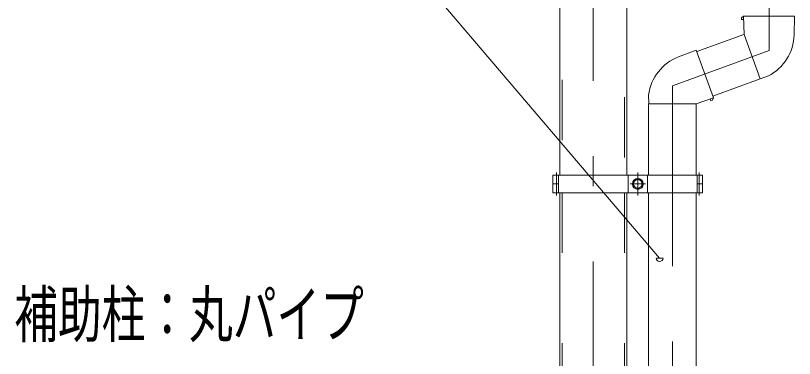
# Model space of a CAD drawing. Units: millimetres, scale not verified. Extents: x -37128 to 37128, y -14700 to 14700.
# Drawn here: x 23952 to 27054, y 5406 to 6773 of the extents above; entities that cross this region are included whole.
import ezdxf
from ezdxf.enums import TextEntityAlignment as Align

# ---------------------------------------------------------------- set-up
doc = ezdxf.new("R2010")
doc.units = ezdxf.units.MM
doc.header["$LTSCALE"] = 60
doc.linetypes.add('USER2', pattern=[10, 4, -6])
doc.linetypes.add('USER3', pattern=[24, 12, -5, 2, -5])
for name, color, linetype, lineweight in [('0-6_2-0BOLD', 7, 'Continuous', 18), ('0-7_2-1HIDDEN', 3, 'USER2', 18), ('0-8_2-2CENTER', 3, 'USER3', 18), ('0-A_2-5DIM', 3, 'Continuous', 18)]:
    doc.layers.add(name, color=color, linetype=linetype, lineweight=lineweight)
doc.styles.add('ＭＳ ゴシック', font='')
doc.styles.get('ＭＳ ゴシック').set_extended_font_data('MS Gothic')

msp = doc.modelspace()

# ---------------------------------------------------------------- linework, layer by layer
at = {"layer": '0-6_2-0BOLD'}
for p, q in [((26119.43, 7118.79), (26119.43, 6136.76)), ((26386.48, 7044.49), (26386.48, 6136.76)), ((26853.15, 6697.79), (26664.76, 6629.22)), ((26729.4, 6451.62), (26917.79, 6520.19)), ((26950.81, 6532.21), (26917.67, 6520.52)), ((26473.8, 6421.61), (26473.45, 6456.75)), ((26473.45, 6421.61), (26473.45, 6136.76)), ((26662.45, 6136.76), (26662.45, 6421.61)), ((26113.83, 6136.76), (26113.83, 6066.76)), ((26391.5, 6066.76), (26391.5, 6136.76)), ((26412.9, 6091.82), (26412.9, 6111.7)), ((26413.04, 6111.94), (26430.26, 6121.88)), ((26430.54, 6121.88), (26447.76, 6111.94)), ((26447.9, 6111.7), (26447.9, 6091.82)), ((26469.53, 6136.76), (26469.53, 6066.76)), ((26667.18, 6066.76), (26667.18, 6136.76)), ((26113.83, 6101.76), (26092.48, 6101.76)), ((26430.26, 6081.63), (26413.04, 6091.57)), ((26447.76, 6091.57), (26430.54, 6081.63)), ((26667.18, 6101.76), (26688.53, 6101.76)), ((26119.43, 6066.76), (26119.43, 2103.4)), ((26386.48, 6066.76), (26386.48, 1485.61)), ((26473.45, 6066.76), (26473.45, 1485.61)), ((26662.45, 1485.61), (26662.45, 6066.76))]:
    msp.add_line(p, q, dxfattribs=at)
for points in [[(26917.67, 6520.52), (26853.27, 6697.46), (26851.8, 6770.96), (26843.4, 6763.96), (26843.4, 6756.96), (26852.08, 6756.96)], [(26851.8, 6770.96), (27054.1, 6770.96), (27052.6, 6696.12)], [(26473.8, 6421.61), (26662.1, 6421.61), (26731.67, 6445.37), (26662.48, 6635.47), (26592.67, 6608.47)], [(26731.67, 6445.37), (26727.97, 6435.08), (26721.39, 6432.69), (26718.42, 6440.84)]]:
    msp.add_lwpolyline(points, dxfattribs=at)
msp.add_lwpolyline([(26688.53, 6136.76), (26092.48, 6136.76), (26092.48, 6066.76), (26688.53, 6066.76)], close=True, dxfattribs=at)
for radius in [21.88, 17.15]:
    msp.add_circle((26430.4, 6101.76), radius, dxfattribs=at)
for centre, radius, start, end in [((26863.64, 6699.9), 189, 297.46495, 358.85423), ((26660.85, 6432.19), 189, 111.14575, 172.53503), ((26430.4, 6101.76), 20.12, 149.59184, 150.40814), ((26430.4, 6101.76), 20.12, 89.59184, 90.40814), ((26430.4, 6101.76), 20.12, 29.59184, 30.40814), ((26430.4, 6101.76), 20.12, 209.59184, 210.40814), ((26430.4, 6101.76), 20.12, 269.59184, 270.40814), ((26430.4, 6101.76), 20.12, 329.59184, 330.40814)]:
    msp.add_arc(centre, radius, start, end, dxfattribs=at)
at = {"layer": '0-7_2-1HIDDEN'}
for p, q in [((26129.23, 7116.06), (26129.23, 6136.76)), ((26376.68, 7047.22), (26376.68, 6136.76)), ((26129.23, 6066.76), (26129.23, 2103.4)), ((26376.68, 6066.76), (26376.68, 1485.61))]:
    msp.add_line(p, q, dxfattribs=at)
at = {"layer": '0-8_2-2CENTER'}
for p, q in [((26952.95, 6633.55), (26952.95, 7461.65)), ((26252.95, 7232.71), (26252.95, -305.48)), ((26567.95, 6493.42), (26952.95, 6633.55)), ((26567.95, 6493.42), (26567.95, 1138.19)), ((26105.95, 6056.26), (26105.95, 6147.26)), ((26430.4, 6056.26), (26430.4, 6147.26)), ((26675.05, 6056.26), (26675.05, 6147.26)), ((26399.78, 6101.76), (26461.03, 6101.76))]:
    msp.add_line(p, q, dxfattribs=at)
at = {"layer": '0-A_2-5DIM'}
for p, q in [((26517.18, 5806.29), (25479.38, 7024.43)), ((26531.18, 5806.29), (26503.18, 5806.29))]:
    msp.add_line(p, q, dxfattribs=at)
msp.add_arc((26517.18, 5806.29), 14, 180, 0, dxfattribs=at)

# ---------------------------------------------------------------- texts
at = {"layer": '0-A_2-5DIM', "color": 7, "style": 'ＭＳ ゴシック', "width": 0.7}
msp.add_text('補助柱：丸パイプ', height=182.3, dxfattribs=at).set_placement((23946.71, 5436.34), align=Align.BOTTOM_LEFT)

doc.saveas('drawing.dxf')
